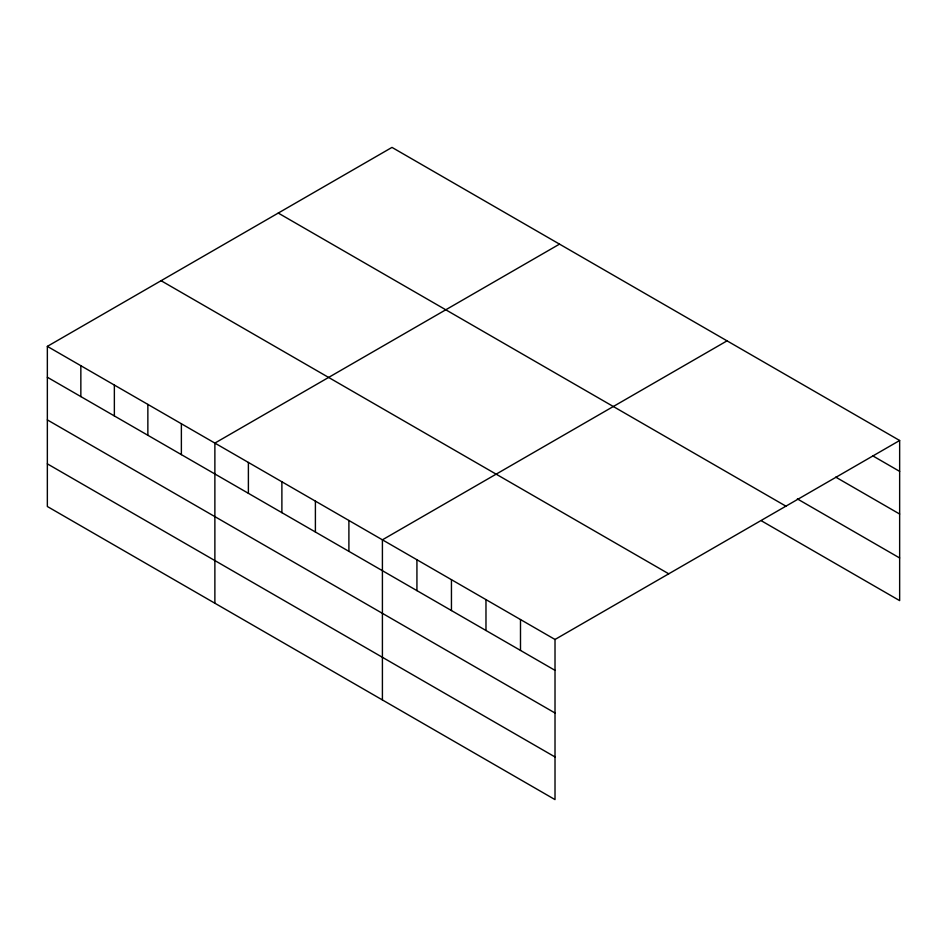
<?xml version="1.0" encoding="UTF-8"?>
<svg xmlns="http://www.w3.org/2000/svg" width="947" height="947" viewBox="0 0 947 947"><rect width="100%" height="100%" fill="white"/><g stroke="black" fill="none" stroke-linecap="round" stroke-linejoin="round"><path stroke-width="1.42" d="M47.35 346.377L555.013 639.474L555.013 799.599L47.35 506.503L47.35 346.377L391.987 147.401L899.65 440.497L899.65 600.623L761.566 520.897M559.511 244.125L214.874 443.101L214.874 603.227M727.047 340.849L382.41 539.826L382.41 699.94M555.013 639.474L899.65 440.497M872.803 455.874L899.65 471.381M835.728 477.122L899.65 514.032M797.362 498.915L899.65 557.972M278.252 213.063L785.915 506.16M161.085 280.714L668.748 573.811M47.35 377.249L555.013 670.346M47.35 419.9L555.013 712.996M47.35 463.852L555.013 756.949M520.495 619.539L520.495 650.423M485.977 599.617L485.977 630.489M451.447 579.682L451.447 610.555M416.929 559.748L416.929 590.632M348.898 520.471L348.898 551.355M315.398 501.129L315.398 532.013M281.886 481.786L281.886 512.658M248.386 462.444L248.386 493.316M181.374 423.759L181.374 454.631M147.862 404.405L147.862 435.289M114.362 385.062L114.362 415.946M80.85 365.72L80.85 396.592"/></g></svg>
